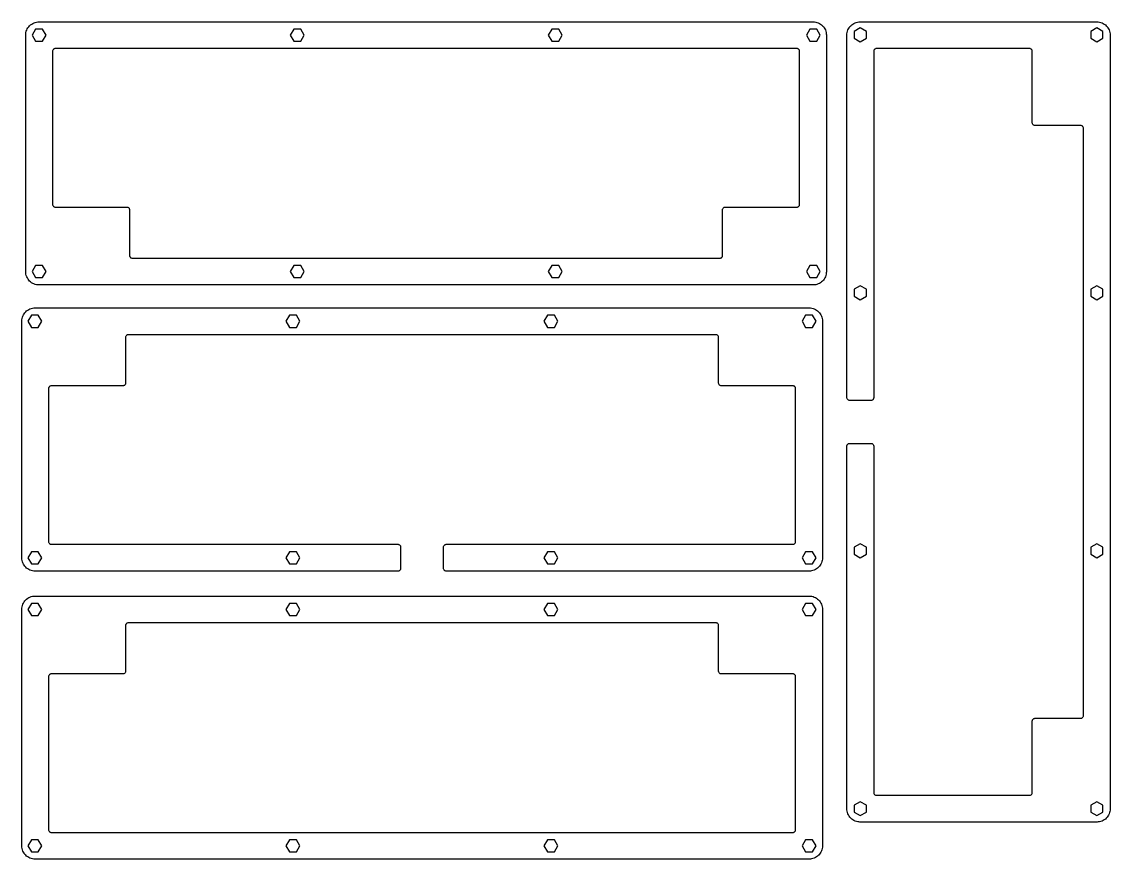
# Model space of a CAD drawing. Extents: x 0 to 714, y 0 to 312.
# Drawn here: x 0 to 405.7, y 0 to 312.3 of the extents above; entities that cross this region are included whole.
import ezdxf

# ---------------------------------------------------------------- set-up
doc = ezdxf.new("R2010")
doc.units = 0
doc.layers.get('0').update_dxf_attribs({"linetype": 'CONTINUOUS'})

msp = doc.modelspace()

# ---------------------------------------------------------------- linework, layer by layer
at = {"color": 0}
for points in [[(6.47353, 312.278), (294.886, 312.278), (295.014, 312.278), (295.397, 312.251), (295.893, 312.176), (296.372, 312.053), (296.832, 311.885), (297.269, 311.675), (297.682, 311.424), (298.067, 311.136), (298.422, 310.814), (298.744, 310.458), (299.032, 310.074), (299.282, 309.661), (299.493, 309.224), (299.661, 308.765), (299.785, 308.286), (299.86, 307.789), (299.886, 307.406), (299.886, 307.278), (299.886, 219.128), (299.886, 219), (299.86, 218.617), (299.785, 218.119), (299.661, 217.64), (299.493, 217.182), (299.282, 216.744), (299.032, 216.332), (298.744, 215.947), (298.422, 215.592), (298.067, 215.269), (297.682, 214.982), (297.269, 214.732), (296.832, 214.521), (296.372, 214.353), (295.893, 214.229), (295.397, 214.154), (295.014, 214.128), (294.886, 214.128), (6.47353, 214.128), (6.34571, 214.128), (5.96229, 214.154), (5.46582, 214.229), (4.98665, 214.353), (4.52729, 214.521), (4.09022, 214.732), (3.67796, 214.982), (3.29303, 215.269), (2.93799, 215.592), (2.61529, 215.947), (2.32742, 216.332), (2.07699, 216.744), (1.86643, 217.182), (1.69829, 217.64), (1.57508, 218.119), (1.49929, 218.617), (1.47353, 219), (1.47353, 219.128), (1.47353, 307.278), (1.47353, 307.401), (1.49794, 307.772), (1.57047, 308.258), (1.68961, 308.732), (1.85411, 309.192), (2.06256, 309.632), (2.31358, 310.051), (2.60585, 310.447), (2.85064, 310.726), (2.93799, 310.814), (3.02533, 310.9), (3.30474, 311.146), (3.69949, 311.438), (4.11908, 311.689), (4.56011, 311.897), (5.01932, 312.061), (5.49349, 312.181), (5.97933, 312.253), (6.34993, 312.278), (6.47353, 312.278)], [(9.07161, 307.278), (7.77257, 309.528), (5.17449, 309.528), (3.87549, 307.278), (5.17449, 305.028), (7.77257, 305.028), (9.07161, 307.278)], [(103.952, 305.028), (105.252, 307.278), (103.952, 309.528), (101.354, 309.528), (100.055, 307.278), (101.354, 305.028), (103.952, 305.028)], [(201.432, 307.278), (200.132, 309.528), (197.535, 309.528), (196.235, 307.278), (197.535, 305.028), (200.132, 305.028), (201.432, 307.278)], [(297.611, 307.278), (296.313, 309.528), (293.714, 309.528), (292.415, 307.278), (293.714, 305.028), (296.313, 305.028), (297.611, 307.278)], [(316.519, 155.071), (316.569, 155.071), (316.721, 155.051), (316.908, 154.993), (317.078, 154.901), (317.226, 154.779), (317.349, 154.631), (317.44, 154.461), (317.499, 154.274), (317.519, 154.122), (317.519, 154.071), (317.519, 24.8653), (317.519, 24.8163), (317.539, 24.6693), (317.594, 24.4826), (317.688, 24.3106), (317.778, 24.1928), (317.813, 24.1582), (317.846, 24.1235), (317.964, 24.0333), (318.136, 23.9414), (318.324, 23.8847), (318.469, 23.8653), (318.519, 23.8653), (375.619, 23.8653), (375.668, 23.8653), (375.815, 23.8847), (376.001, 23.9414), (376.174, 24.0333), (376.292, 24.1235), (376.326, 24.1582), (376.361, 24.1928), (376.451, 24.3106), (376.543, 24.4826), (376.6, 24.6693), (376.619, 24.8163), (376.619, 24.8653), (376.619, 51.559), (376.619, 51.6094), (376.639, 51.7606), (376.697, 51.9483), (376.79, 52.1182), (376.912, 52.2661), (377.06, 52.3883), (377.229, 52.4804), (377.418, 52.5388), (377.568, 52.559), (377.619, 52.559), (394.669, 52.559), (394.719, 52.559), (394.871, 52.5793), (395.058, 52.6376), (395.228, 52.7299), (395.376, 52.8519), (395.499, 53), (395.59, 53.1699), (395.649, 53.3575), (395.669, 53.5087), (395.669, 53.559), (395.669, 272.585), (395.669, 272.633), (395.65, 272.781), (395.593, 272.967), (395.501, 273.139), (395.411, 273.257), (395.376, 273.292), (395.342, 273.326), (395.224, 273.417), (395.051, 273.508), (394.865, 273.565), (394.718, 273.585), (394.669, 273.585), (377.619, 273.585), (377.568, 273.585), (377.418, 273.604), (377.229, 273.662), (377.06, 273.754), (376.912, 273.876), (376.79, 274.025), (376.697, 274.194), (376.639, 274.382), (376.619, 274.533), (376.619, 274.585), (376.619, 301.278), (376.619, 301.326), (376.6, 301.474), (376.543, 301.661), (376.451, 301.832), (376.361, 301.95), (376.326, 301.985), (376.292, 302.019), (376.174, 302.11), (376.001, 302.201), (375.815, 302.258), (375.668, 302.278), (375.619, 302.278), (318.519, 302.278), (318.469, 302.278), (318.324, 302.258), (318.136, 302.201), (317.964, 302.11), (317.846, 302.019), (317.813, 301.985), (317.778, 301.95), (317.688, 301.832), (317.594, 301.661), (317.539, 301.474), (317.519, 301.326), (317.519, 301.278), (317.519, 172.071), (317.519, 172.022), (317.5, 171.875), (317.443, 171.689), (317.351, 171.517), (317.261, 171.399), (317.226, 171.364), (317.192, 171.329), (317.074, 171.239), (316.901, 171.147), (316.715, 171.09), (316.568, 171.071), (316.519, 171.071), (308.519, 171.071), (308.468, 171.071), (308.318, 171.092), (308.129, 171.15), (307.96, 171.242), (307.813, 171.364), (307.69, 171.513), (307.597, 171.682), (307.539, 171.869), (307.519, 172.021), (307.519, 172.071), (307.519, 307.278), (307.519, 307.406), (307.544, 307.789), (307.621, 308.286), (307.744, 308.765), (307.912, 309.224), (308.122, 309.661), (308.372, 310.074), (308.661, 310.458), (308.983, 310.814), (309.339, 311.136), (309.724, 311.424), (310.136, 311.675), (310.572, 311.885), (311.032, 312.053), (311.511, 312.176), (312.008, 312.251), (312.392, 312.278), (312.519, 312.278), (400.669, 312.278), (400.797, 312.278), (401.181, 312.251), (401.676, 312.176), (402.156, 312.053), (402.615, 311.885), (403.053, 311.675), (403.464, 311.424), (403.85, 311.136), (404.204, 310.814), (404.528, 310.458), (404.815, 310.074), (405.065, 309.661), (405.276, 309.224), (405.444, 308.765), (405.568, 308.286), (405.643, 307.789), (405.669, 307.406), (405.669, 307.278), (405.669, 18.8653), (405.669, 18.7375), (405.643, 18.3542), (405.568, 17.8576), (405.444, 17.3785), (405.276, 16.919), (405.065, 16.4819), (404.815, 16.0697), (404.528, 15.6849), (404.204, 15.3297), (403.85, 15.0071), (403.464, 14.7193), (403.053, 14.4688), (402.615, 14.2582), (402.156, 14.0901), (401.676, 13.9669), (401.181, 13.8911), (400.797, 13.8653), (400.669, 13.8653), (312.519, 13.8653), (312.396, 13.8653), (312.025, 13.8897), (311.539, 13.9624), (311.065, 14.0814), (310.606, 14.246), (310.164, 14.4543), (309.744, 14.7054), (309.35, 14.9976), (309.071, 15.2424), (308.983, 15.3297), (308.896, 15.4172), (308.651, 15.6965), (308.36, 16.0912), (308.108, 16.5108), (307.9, 16.9519), (307.735, 17.4111), (307.615, 17.8853), (307.543, 18.3711), (307.519, 18.7418), (307.519, 18.8653), (307.519, 154.071), (307.519, 154.121), (307.539, 154.268), (307.594, 154.454), (307.688, 154.626), (307.778, 154.744), (307.813, 154.779), (307.846, 154.814), (307.964, 154.904), (308.136, 154.996), (308.324, 155.053), (308.469, 155.071), (308.519, 155.071), (316.519, 155.071)], [(312.519, 310.003), (310.269, 308.704), (310.269, 306.106), (312.519, 304.807), (314.769, 306.106), (314.769, 308.704), (312.519, 310.003)], [(400.669, 310.003), (398.419, 308.704), (398.419, 306.106), (400.669, 304.807), (402.919, 306.106), (402.919, 308.704), (400.669, 310.003)], [(261.192, 242.178), (261.192, 242.228), (261.213, 242.379), (261.271, 242.567), (261.362, 242.737), (261.485, 242.885), (261.633, 243.007), (261.803, 243.099), (261.99, 243.157), (262.142, 243.178), (262.192, 243.178), (288.886, 243.178), (288.935, 243.178), (289.082, 243.197), (289.268, 243.254), (289.44, 243.346), (289.558, 243.436), (289.593, 243.471), (289.628, 243.506), (289.718, 243.624), (289.81, 243.794), (289.867, 243.982), (289.886, 244.129), (289.886, 244.178), (289.886, 301.278), (289.886, 301.326), (289.867, 301.474), (289.81, 301.661), (289.718, 301.832), (289.628, 301.95), (289.593, 301.985), (289.558, 302.019), (289.44, 302.11), (289.268, 302.201), (289.082, 302.258), (288.935, 302.278), (288.886, 302.278), (12.4735, 302.278), (12.4245, 302.278), (12.2775, 302.258), (12.0908, 302.201), (11.9187, 302.11), (11.8011, 302.019), (11.7664, 301.985), (11.7318, 301.95), (11.6415, 301.832), (11.5496, 301.661), (11.4929, 301.474), (11.4735, 301.326), (11.4735, 301.278), (11.4735, 244.178), (11.4735, 244.129), (11.4929, 243.982), (11.5496, 243.794), (11.6415, 243.624), (11.7318, 243.506), (11.7664, 243.471), (11.8011, 243.436), (11.9187, 243.346), (12.0908, 243.254), (12.2775, 243.197), (12.4245, 243.178), (12.4735, 243.178), (39.1672, 243.178), (39.2176, 243.178), (39.3688, 243.157), (39.5565, 243.099), (39.7264, 243.007), (39.8743, 242.885), (39.9965, 242.737), (40.0886, 242.567), (40.1469, 242.379), (40.1672, 242.228), (40.1672, 242.178), (40.1672, 225.128), (40.1672, 225.078), (40.1875, 224.926), (40.2458, 224.739), (40.3381, 224.568), (40.4601, 224.421), (40.6082, 224.299), (40.7781, 224.207), (40.9657, 224.149), (41.1168, 224.128), (41.1672, 224.128), (260.192, 224.128), (260.242, 224.128), (260.389, 224.147), (260.575, 224.204), (260.747, 224.296), (260.865, 224.386), (260.9, 224.421), (260.935, 224.456), (261.024, 224.574), (261.117, 224.744), (261.172, 224.932), (261.192, 225.079), (261.192, 225.128), (261.192, 242.178)], [(7.77257, 216.878), (9.07161, 219.128), (7.77257, 221.378), (5.17449, 221.378), (3.87549, 219.128), (5.17449, 216.878), (7.77257, 216.878)], [(105.252, 219.128), (103.952, 221.378), (101.354, 221.378), (100.055, 219.128), (101.354, 216.878), (103.952, 216.878), (105.252, 219.128)], [(201.432, 219.128), (200.132, 221.378), (197.535, 221.378), (196.235, 219.128), (197.535, 216.878), (200.132, 216.878), (201.432, 219.128)], [(297.611, 219.128), (296.313, 221.378), (293.714, 221.378), (292.415, 219.128), (293.714, 216.878), (296.313, 216.878), (297.611, 219.128)], [(312.519, 213.824), (310.269, 212.524), (310.269, 209.926), (312.519, 208.626), (314.769, 209.926), (314.769, 212.524), (312.519, 213.824)], [(400.669, 213.824), (398.419, 212.524), (398.419, 209.926), (400.669, 208.626), (402.919, 209.926), (402.919, 212.524), (400.669, 213.824)], [(157.207, 116.431), (157.207, 116.482), (157.226, 116.633), (157.285, 116.82), (157.376, 116.99), (157.499, 117.138), (157.647, 117.26), (157.817, 117.352), (158.004, 117.411), (158.156, 117.431), (158.207, 117.431), (287.412, 117.431), (287.461, 117.431), (287.608, 117.451), (287.796, 117.507), (287.967, 117.599), (288.085, 117.689), (288.119, 117.724), (288.154, 117.759), (288.244, 117.876), (288.336, 118.048), (288.393, 118.235), (288.412, 118.382), (288.412, 118.431), (288.412, 175.531), (288.412, 175.581), (288.393, 175.728), (288.336, 175.914), (288.244, 176.086), (288.154, 176.204), (288.119, 176.237), (288.085, 176.272), (287.967, 176.362), (287.796, 176.456), (287.608, 176.511), (287.461, 176.531), (287.412, 176.531), (260.719, 176.531), (260.668, 176.531), (260.517, 176.551), (260.329, 176.61), (260.16, 176.701), (260.011, 176.824), (259.889, 176.972), (259.797, 177.142), (259.739, 177.329), (259.719, 177.481), (259.719, 177.531), (259.719, 194.581), (259.719, 194.632), (259.699, 194.782), (259.64, 194.971), (259.549, 195.14), (259.426, 195.289), (259.278, 195.41), (259.108, 195.503), (258.921, 195.561), (258.769, 195.581), (258.719, 195.581), (39.6937, 195.581), (39.6447, 195.581), (39.4978, 195.561), (39.311, 195.506), (39.1389, 195.413), (39.0213, 195.322), (38.9867, 195.289), (38.9519, 195.254), (38.8617, 195.136), (38.7699, 194.964), (38.7131, 194.776), (38.6937, 194.631), (38.6937, 194.581), (38.6937, 177.531), (38.6937, 177.481), (38.6733, 177.329), (38.6151, 177.142), (38.5229, 176.972), (38.4008, 176.824), (38.2528, 176.701), (38.0829, 176.61), (37.8953, 176.551), (37.744, 176.531), (37.6937, 176.531), (11, 176.531), (10.951, 176.531), (10.804, 176.511), (10.6173, 176.456), (10.4452, 176.362), (10.3275, 176.272), (10.2929, 176.237), (10.2582, 176.204), (10.168, 176.086), (10.0761, 175.914), (10.0194, 175.728), (10, 175.581), (10, 175.531), (10, 118.431), (10, 118.382), (10.0194, 118.235), (10.0761, 118.048), (10.168, 117.876), (10.2582, 117.759), (10.2929, 117.724), (10.3275, 117.689), (10.4452, 117.599), (10.6173, 117.507), (10.804, 117.451), (10.951, 117.431), (11, 117.431), (140.207, 117.431), (140.256, 117.431), (140.403, 117.412), (140.589, 117.355), (140.761, 117.263), (140.879, 117.173), (140.914, 117.138), (140.949, 117.104), (141.039, 116.986), (141.131, 116.814), (141.188, 116.627), (141.207, 116.48), (141.207, 116.431), (141.207, 108.431), (141.207, 108.381), (141.186, 108.23), (141.128, 108.042), (141.036, 107.872), (140.914, 107.724), (140.765, 107.602), (140.596, 107.51), (140.408, 107.451), (140.257, 107.431), (140.207, 107.431), (5, 107.431), (4.87218, 107.431), (4.48876, 107.457), (3.99229, 107.533), (3.51313, 107.656), (3.05371, 107.824), (2.61664, 108.035), (2.20443, 108.285), (1.8195, 108.573), (1.46442, 108.896), (1.14171, 109.251), (0.8539, 109.636), (0.60346, 110.048), (0.3929, 110.485), (0.22477, 110.944), (0.10156, 111.423), (0.02577, 111.92), (0, 112.303), (0, 112.431), (0, 200.581), (0, 200.708), (0.02577, 201.092), (0.10156, 201.589), (0.22477, 202.068), (0.3929, 202.528), (0.60346, 202.964), (0.8539, 203.376), (1.14171, 203.761), (1.46442, 204.117), (1.8195, 204.439), (2.20443, 204.728), (2.61664, 204.978), (3.05371, 205.188), (3.51313, 205.357), (3.99229, 205.479), (4.48876, 205.556), (4.87218, 205.581), (5, 205.581), (293.412, 205.581), (293.54, 205.581), (293.924, 205.556), (294.421, 205.479), (294.9, 205.357), (295.358, 205.188), (295.796, 204.978), (296.208, 204.728), (296.593, 204.439), (296.949, 204.117), (297.271, 203.761), (297.558, 203.376), (297.808, 202.964), (298.019, 202.528), (298.188, 202.068), (298.311, 201.589), (298.386, 201.092), (298.412, 200.708), (298.412, 200.581), (298.412, 112.431), (298.412, 112.308), (298.388, 111.937), (298.315, 111.451), (298.196, 110.977), (298.032, 110.518), (297.824, 110.077), (297.572, 109.657), (297.281, 109.262), (297.035, 108.983), (296.949, 108.896), (296.861, 108.808), (296.582, 108.563), (296.186, 108.271), (295.767, 108.02), (295.326, 107.812), (294.867, 107.647), (294.393, 107.528), (293.907, 107.456), (293.536, 107.431), (293.412, 107.431), (158.207, 107.431), (158.157, 107.431), (158.01, 107.451), (157.824, 107.507), (157.651, 107.599), (157.533, 107.689), (157.499, 107.724), (157.464, 107.759), (157.374, 107.876), (157.282, 108.048), (157.225, 108.235), (157.207, 108.382), (157.207, 108.431), (157.207, 116.431)], [(2.2749, 200.581), (3.57394, 198.331), (6.17204, 198.331), (7.47108, 200.581), (6.17204, 202.831), (3.57394, 202.831), (2.2749, 200.581)], [(98.4547, 200.581), (99.7538, 198.331), (102.352, 198.331), (103.651, 200.581), (102.352, 202.831), (99.7538, 202.831), (98.4547, 200.581)], [(194.635, 200.581), (195.933, 198.331), (198.532, 198.331), (199.831, 200.581), (198.532, 202.831), (195.933, 202.831), (194.635, 200.581)], [(292.114, 202.831), (290.814, 200.581), (292.114, 198.331), (294.711, 198.331), (296.011, 200.581), (294.711, 202.831), (292.114, 202.831)], [(2.2749, 112.431), (3.57394, 110.181), (6.17204, 110.181), (7.47108, 112.431), (6.17204, 114.681), (3.57394, 114.681), (2.2749, 112.431)], [(98.4547, 112.431), (99.7538, 110.181), (102.352, 110.181), (103.651, 112.431), (102.352, 114.681), (99.7538, 114.681), (98.4547, 112.431)], [(195.933, 114.681), (194.635, 112.431), (195.933, 110.181), (198.532, 110.181), (199.831, 112.431), (198.532, 114.681), (195.933, 114.681)], [(290.814, 112.431), (292.114, 110.181), (294.711, 110.181), (296.011, 112.431), (294.711, 114.681), (292.114, 114.681), (290.814, 112.431)], [(314.769, 116.344), (312.519, 117.643), (310.269, 116.344), (310.269, 113.746), (312.519, 112.447), (314.769, 113.746), (314.769, 116.344)], [(400.669, 117.643), (398.419, 116.344), (398.419, 113.746), (400.669, 112.447), (402.919, 113.746), (402.919, 116.344), (400.669, 117.643)], [(293.412, 0.00304), (5, 0.00304), (4.87218, 0.00304), (4.48876, 0.02886), (3.99229, 0.10465), (3.51313, 0.22787), (3.05371, 0.396), (2.61664, 0.60655), (2.20443, 0.85699), (1.8195, 1.1448), (1.46442, 1.4675), (1.14171, 1.8226), (0.8539, 2.20751), (0.60346, 2.61974), (0.3929, 3.05681), (0.22477, 3.51622), (0.10156, 3.99539), (0.02577, 4.49186), (0, 4.87528), (0, 5.00304), (0, 93.1531), (0, 93.2808), (0.02577, 93.6643), (0.10156, 94.1607), (0.22477, 94.6399), (0.3929, 95.0993), (0.60346, 95.5364), (0.8539, 95.9486), (1.14171, 96.3336), (1.46442, 96.6886), (1.8195, 97.0113), (2.20443, 97.2992), (2.61664, 97.5496), (3.05371, 97.7601), (3.51313, 97.9283), (3.99229, 98.0515), (4.48876, 98.1272), (4.87218, 98.1531), (5, 98.1531), (293.412, 98.1531), (293.54, 98.1531), (293.924, 98.1272), (294.421, 98.0515), (294.9, 97.9283), (295.358, 97.7601), (295.796, 97.5496), (296.208, 97.2992), (296.593, 97.0113), (296.949, 96.6886), (297.271, 96.3336), (297.558, 95.9486), (297.808, 95.5364), (298.019, 95.0993), (298.188, 94.6399), (298.311, 94.1607), (298.386, 93.6643), (298.412, 93.2808), (298.412, 93.1531), (298.412, 5.00304), (298.412, 4.8795), (298.388, 4.5089), (298.315, 4.02306), (298.196, 3.54889), (298.032, 3.08963), (297.824, 2.6486), (297.572, 2.22906), (297.281, 1.83425), (297.035, 1.55485), (296.949, 1.4675), (296.861, 1.38015), (296.582, 1.13542), (296.186, 0.84315), (295.767, 0.59212), (295.326, 0.38368), (294.867, 0.21918), (294.393, 0.10004), (293.907, 0.02751), (293.536, 0.00304), (293.412, 0.00304)], [(2.2749, 93.1531), (3.57394, 90.9031), (6.17204, 90.9031), (7.47108, 93.1531), (6.17204, 95.4031), (3.57394, 95.4031), (2.2749, 93.1531)], [(98.4547, 93.1531), (99.7538, 90.9031), (102.352, 90.9031), (103.651, 93.1531), (102.352, 95.4031), (99.7538, 95.4031), (98.4547, 93.1531)], [(194.635, 93.1531), (195.933, 90.9031), (198.532, 90.9031), (199.831, 93.1531), (198.532, 95.4031), (195.933, 95.4031), (194.635, 93.1531)], [(292.114, 95.4031), (290.814, 93.1531), (292.114, 90.9031), (294.711, 90.9031), (296.011, 93.1531), (294.711, 95.4031), (292.114, 95.4031)], [(38.6937, 70.1031), (38.6937, 70.0526), (38.6733, 69.9015), (38.6151, 69.7138), (38.5229, 69.5439), (38.4008, 69.396), (38.2528, 69.2737), (38.0829, 69.1817), (37.8953, 69.1233), (37.744, 69.1031), (37.6937, 69.1031), (11, 69.1031), (10.951, 69.1031), (10.804, 69.0836), (10.6173, 69.0269), (10.4452, 68.935), (10.3275, 68.8449), (10.2929, 68.8101), (10.2582, 68.7756), (10.168, 68.6579), (10.0761, 68.4857), (10.0194, 68.299), (10, 68.1521), (10, 68.1031), (10, 11.003), (10, 10.954), (10.0194, 10.8071), (10.0761, 10.6204), (10.168, 10.4482), (10.2582, 10.3306), (10.2929, 10.296), (10.3275, 10.2613), (10.4452, 10.1711), (10.6173, 10.0792), (10.804, 10.0225), (10.951, 10.003), (11, 10.003), (287.412, 10.003), (287.461, 10.003), (287.608, 10.0225), (287.796, 10.0792), (287.967, 10.1711), (288.085, 10.2613), (288.119, 10.296), (288.154, 10.3306), (288.244, 10.4482), (288.336, 10.6204), (288.393, 10.8071), (288.412, 10.954), (288.412, 11.003), (288.412, 68.1031), (288.412, 68.1521), (288.393, 68.299), (288.336, 68.4857), (288.244, 68.6579), (288.154, 68.7756), (288.119, 68.8101), (288.085, 68.8449), (287.967, 68.935), (287.796, 69.0269), (287.608, 69.0836), (287.461, 69.1031), (287.412, 69.1031), (260.719, 69.1031), (260.668, 69.1031), (260.517, 69.1233), (260.329, 69.1817), (260.16, 69.2737), (260.011, 69.396), (259.889, 69.5439), (259.797, 69.7138), (259.739, 69.9015), (259.719, 70.0526), (259.719, 70.1031), (259.719, 87.1531), (259.719, 87.2035), (259.699, 87.3546), (259.64, 87.5424), (259.549, 87.7122), (259.426, 87.8601), (259.278, 87.9822), (259.108, 88.0744), (258.921, 88.1328), (258.769, 88.1531), (258.719, 88.1531), (39.6937, 88.1531), (39.6447, 88.1531), (39.4978, 88.1337), (39.311, 88.0769), (39.1389, 87.9851), (39.0213, 87.8949), (38.9867, 87.8601), (38.9519, 87.8256), (38.8617, 87.7078), (38.7699, 87.5357), (38.7131, 87.349), (38.6937, 87.2021), (38.6937, 87.1531), (38.6937, 70.1031)], [(312.519, 21.4633), (310.269, 20.1643), (310.269, 17.5663), (312.519, 16.2672), (314.769, 17.5663), (314.769, 20.1643), (312.519, 21.4633)], [(402.919, 20.1643), (400.669, 21.4633), (398.419, 20.1643), (398.419, 17.5663), (400.669, 16.2672), (402.919, 17.5663), (402.919, 20.1643)], [(2.2749, 5.00304), (3.57394, 2.75304), (6.17204, 2.75304), (7.47108, 5.00304), (6.17204, 7.25304), (3.57394, 7.25304), (2.2749, 5.00304)], [(98.4547, 5.00304), (99.7538, 2.75304), (102.352, 2.75304), (103.651, 5.00304), (102.352, 7.25304), (99.7538, 7.25304), (98.4547, 5.00304)], [(195.933, 7.25304), (194.635, 5.00304), (195.933, 2.75304), (198.532, 2.75304), (199.831, 5.00304), (198.532, 7.25304), (195.933, 7.25304)], [(290.814, 5.00304), (292.114, 2.75304), (294.711, 2.75304), (296.011, 5.00304), (294.711, 7.25304), (292.114, 7.25304), (290.814, 5.00304)]]:
    msp.add_lwpolyline(points, close=True, dxfattribs=at)

doc.saveas('drawing.dxf')
